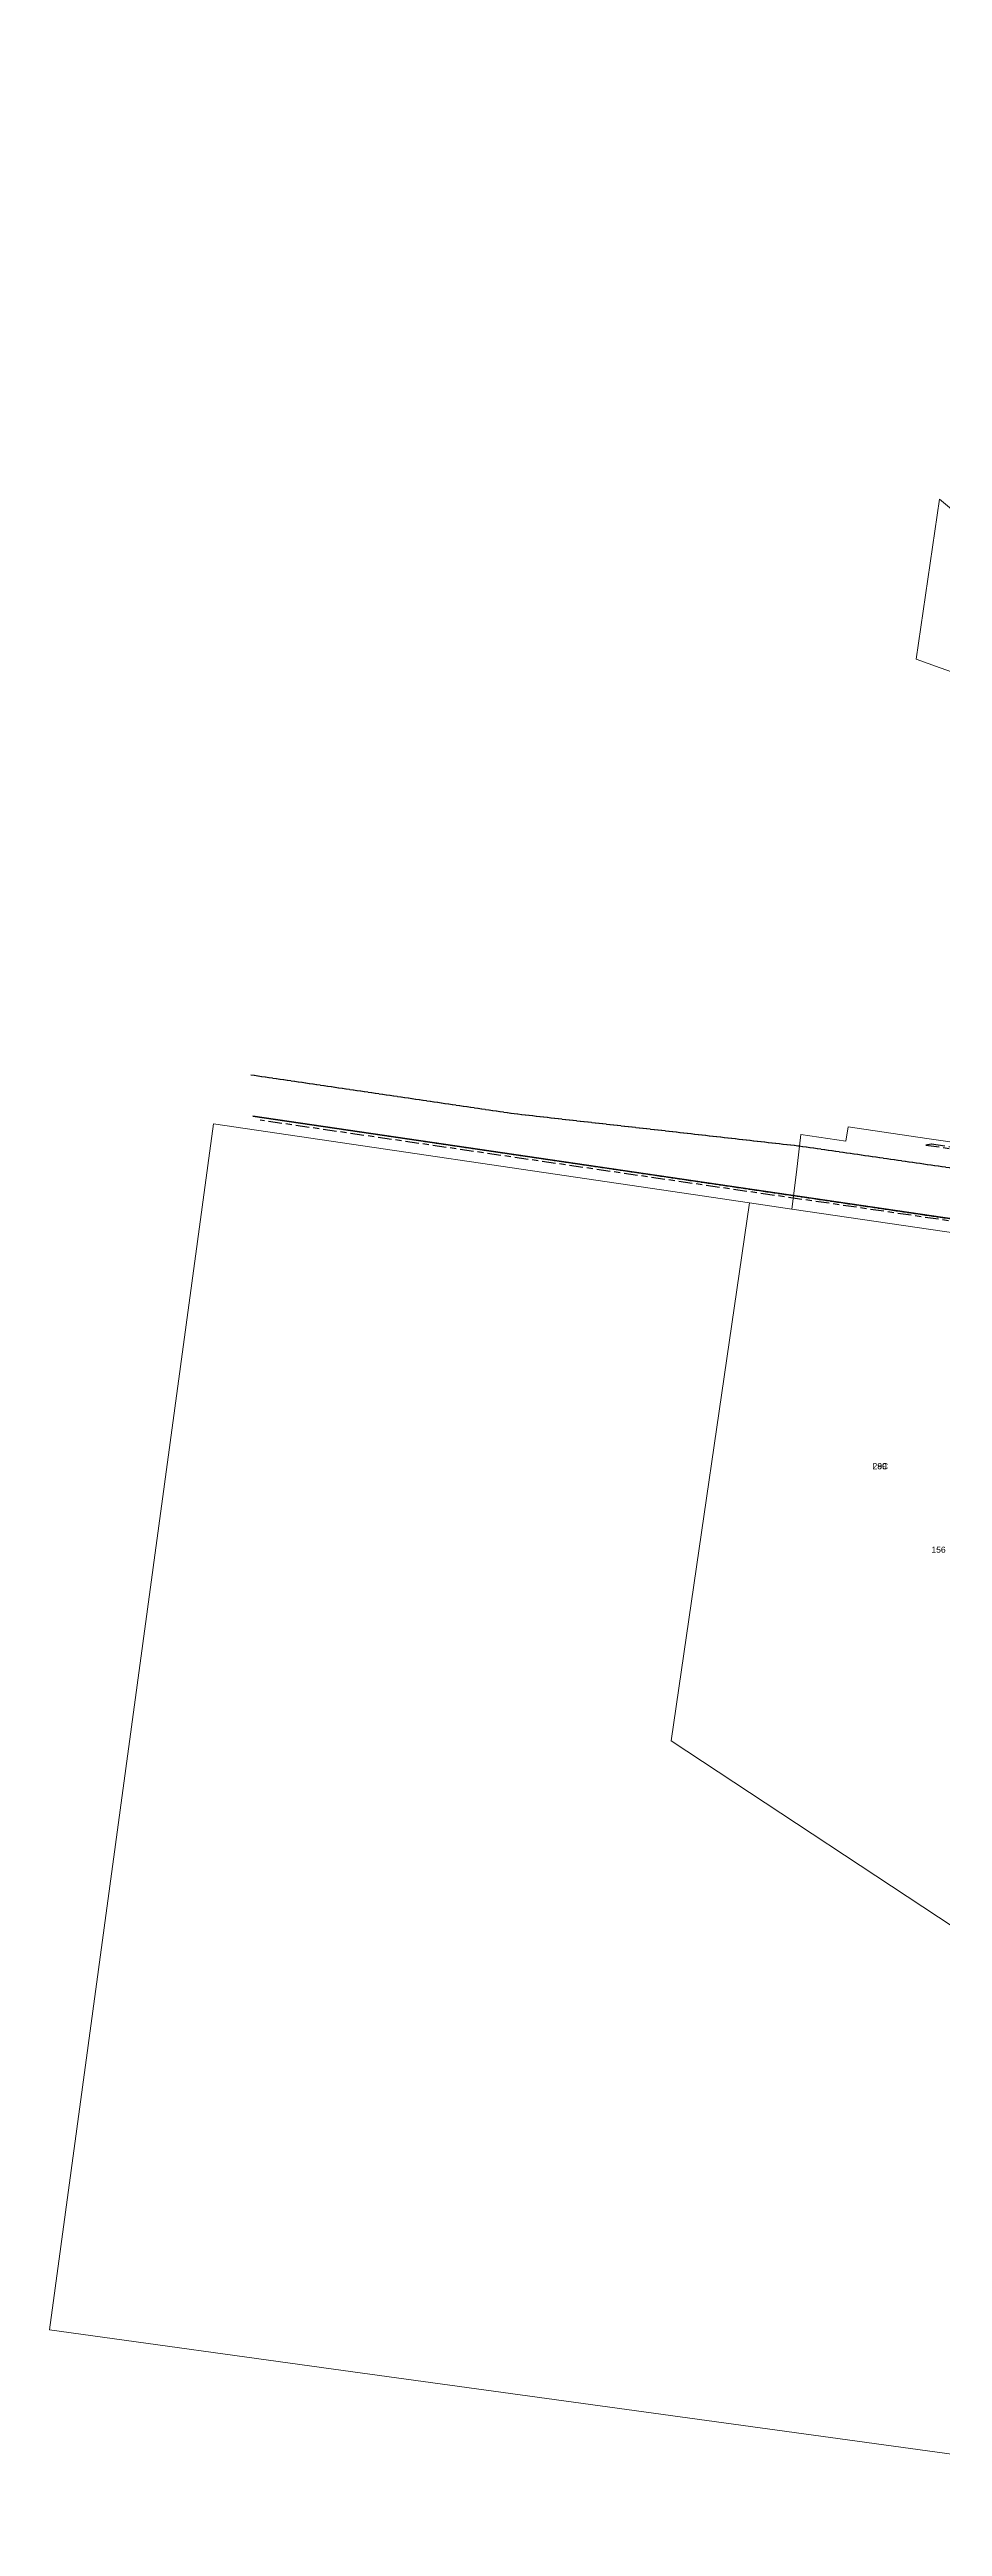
# Model space of a CAD drawing. Header units: metres. Extents: x 268848 to 269642, y 6084229 to 6085023.
# Drawn here: x 268848 to 269112, y 6084229 to 6084963 of the extents above; entities that cross this region are included whole.
import ezdxf

# ---------------------------------------------------------------- set-up
doc = ezdxf.new("R2010")
doc.units = ezdxf.units.M
doc.linetypes.add('Cable Exist OH', pattern=[1, 1, 0])
doc.linetypes.add('Cable Exist UG', pattern=[8.2, 4, -1.2, 1.8, -1.2])
doc.layers.add('Cadastre Land Parcels_SP_EXT', color=9, linetype='Continuous', lineweight=5)
doc.layers.add('Cadastre Roads_SP_EXT', color=9, linetype='Continuous', lineweight=5)
for name, color, linetype in [('Mains_HV_EXT', 7, 'Continuous'), ('Mains_LV_EXT', 7, 'Continuous'), ('Mains_SL_EXT', 7, 'Continuous'), ('Mains_TR_EXT', 7, 'Continuous'), ('OH_Details_SP_MISC', 7, 'Continuous')]:
    doc.layers.add(name, color=color, linetype=linetype)
doc.styles.get("Standard").update_dxf_attribs({"font": 'arial.ttf'})
doc.linetypes.add('Cable #', pattern='A,8,-0.1,["#",Standard,S=1.8,R=0,X=0.8,Y=-0.9],-3.3', length=11.4)
doc.linetypes.add('Cable E OH', pattern='A,9.4,["E",Standard,S=1.7,R=0,X=0,Y=-1],0', length=9.4)

msp = doc.modelspace()

# ---------------------------------------------------------------- linework, layer by layer
at = {"layer": 'Cadastre Land Parcels_SP_EXT', "linetype": 'Continuous'}
msp.add_lwpolyline([(269128.56, 6084815.76), (269111.61, 6084829.93), (269104.67, 6084782.45), (269111.78, 6084779.94), (269128.92, 6084773.88)], dxfattribs=at)
for points in [[(269038.58, 6084623.82), (268896.29, 6084644.74), (268847.62, 6084287.32), (268934.77, 6084275.34), (269271.27, 6084229.07), (269271.81, 6084232.96), (269287.18, 6084344.09), (269290.48, 6084367.94), (269291.8, 6084377.48), (269125.26, 6084400.51), (269031.97, 6084461.95), (269055.29, 6084621.36), (269038.58, 6084623.82)], [(269067.78, 6084619.52), (269055.29, 6084621.36), (269031.97, 6084461.95), (269125.26, 6084400.51), (269127.82, 6084418.06), (269133.86, 6084462.16), (269140.88, 6084513.46), (269146.55, 6084554.9), (269153.66, 6084606.89), (269067.78, 6084619.52)]]:
    msp.add_lwpolyline(points, close=True, dxfattribs=at)
at = {"layer": 'Cadastre Roads_SP_EXT', "linetype": 'Continuous'}
msp.add_lwpolyline([(269107.84, 6084640.46), (269084.47, 6084643.88), (269083.86, 6084639.66), (269070.52, 6084641.61), (269069.14, 6084630.49), (269067.78, 6084619.52), (269153.66, 6084606.89), (269192.05, 6084601.25), (269217.1, 6084597.57), (269218.79, 6084610.69), (269220.5, 6084624.01), (269201.13, 6084626.83), (269177.81, 6084630.23), (269154.48, 6084633.63), (269131.16, 6084637.05), (269107.84, 6084640.46)], close=True, dxfattribs=at)
at = {"layer": 'Mains_HV_EXT', "linetype": 'Cable E OH'}
msp.add_lwpolyline([(268907.92, 6084647.08), (268988.68, 6084635.21), (269068.36, 6084623.49), (269148.31, 6084611.74), (269232.43, 6084599.37), (269324.47, 6084585.83), (269333.56, 6084646.78), (269348.09, 6084744.13), (269358.64, 6084814.76), (269371.17, 6084898.76), (269380.56, 6084961.67)], dxfattribs=at)
at = {"layer": 'Mains_HV_EXT', "linetype": 'Cable Exist UG'}
msp.add_lwpolyline([(269326.54, 6084611.32), (269325.24, 6084606.2), (269323.48, 6084603.27), (269320.81, 6084600.1), (269317.94, 6084597.59), (269314.01, 6084591.69), (269310.29, 6084590.39), (269305.61, 6084589.59), (269297.92, 6084589.22), (268910.13, 6084645.84)], dxfattribs=at)
at = {"layer": 'Mains_LV_EXT', "linetype": 'Cable Exist UG'}
msp.add_lwpolyline([(269107.53, 6084638.49), (269154.17, 6084631.66)], dxfattribs=at)
at = {"layer": 'Mains_SL_EXT', "linetype": 'Cable Exist UG'}
msp.add_lwpolyline([(269154.17, 6084631.66), (269152.91, 6084632.35), (269152.91, 6084632.35), (269130.9, 6084635.55), (269129.41, 6084635.77), (269129.41, 6084635.77), (269109.16, 6084638.74), (269107.53, 6084638.49)], dxfattribs=at)
at = {"layer": 'Mains_TR_EXT', "linetype": 'Cable Exist OH'}
for points in [[(268907.92, 6084647.08), (268988.68, 6084635.21), (269068.36, 6084623.49), (269148.31, 6084611.74), (269232.43, 6084599.37), (269324.47, 6084585.85), (269333.41, 6084650.82), (269347.5, 6084748.4), (269357.68, 6084819.3), (269370.16, 6084902.54), (269378.67, 6084963.15)], [(268907.31, 6084659.31), (268985.49, 6084647.81), (269069.93, 6084638.24), (269151.13, 6084626.54), (269245.08, 6084613.01)]]:
    msp.add_lwpolyline(points, dxfattribs=at)
at = {"layer": 'OH_Details_SP_MISC', "color": 7, "linetype": 'Cable #', "flags": 128}
msp.add_lwpolyline([(269347.5, 6084748.4), (269333.41, 6084650.82), (269324.49, 6084586), (269232.43, 6084599.37), (269148.31, 6084611.74), (268907.92, 6084647.08)], dxfattribs=at)

# ---------------------------------------------------------------- texts
at = {"layer": 'Cadastre Land Parcels_SP_EXT'}
msp.add_text('156', height=1.8, dxfattribs=at).set_placement((269109.23, 6084517.65))
at = {"layer": 'Mains_TR_EXT'}
for s in ['28C', 'L99']:
    msp.add_text(s, height=1.8, dxfattribs=at).set_placement((269091.76, 6084542.4))

doc.saveas('drawing.dxf')
